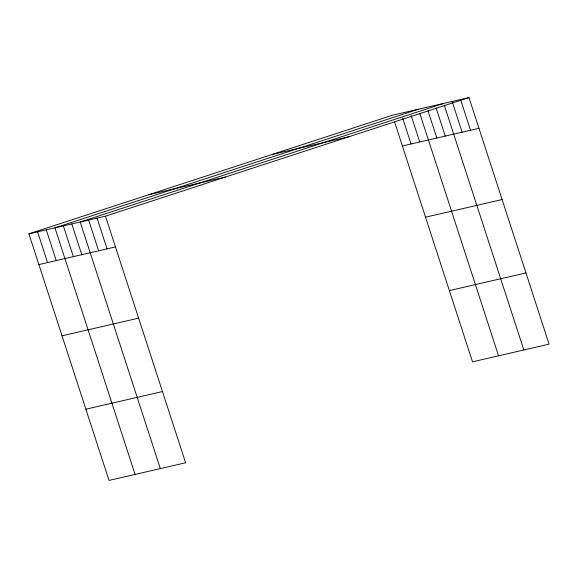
<?xml version="1.0" encoding="UTF-8"?>
<svg xmlns="http://www.w3.org/2000/svg" width="578" height="578" viewBox="0 0 578 578"><rect width="100%" height="100%" fill="white"/><g stroke="black" fill="none" stroke-linecap="round" stroke-linejoin="round"><path stroke-width="0.87" d="M28.9 233.837L105.485 216.179L185.61 462.768L109.018 480.426L28.9 233.837L392.39 115.232L468.982 97.574L549.1 344.163L472.515 361.821L394.615 122.059M418.429 109.228L54.939 227.833L135.064 474.422M443.702 103.404L80.212 222.01L160.337 468.599M105.485 216.179L468.982 97.574M272.44 154.369L349.025 136.719M148.849 194.699L225.442 177.041M402.382 145.974L478.967 128.316M38.885 264.579L115.477 246.922M425.524 217.198L502.109 199.547M62.034 335.811L138.619 318.153M449.373 290.589L525.958 272.932M85.876 409.195L162.461 391.544M460.558 99.517L470.543 130.26M452.133 101.461L462.118 132.203M444.258 105.109L523.827 349.986M436.115 107.905L445.27 136.083M427.966 110.701L436.845 138.026M419.816 113.498L498.554 355.817M411.139 115.499L419.744 141.971M402.736 118.353L411.059 143.973M97.061 218.123L107.053 248.865M88.636 220.066L98.628 250.809M71.788 223.953L81.78 254.688M63.363 225.89L73.355 256.632M46.262 229.834L56.247 260.577M37.577 231.836L47.569 262.578"/></g></svg>
